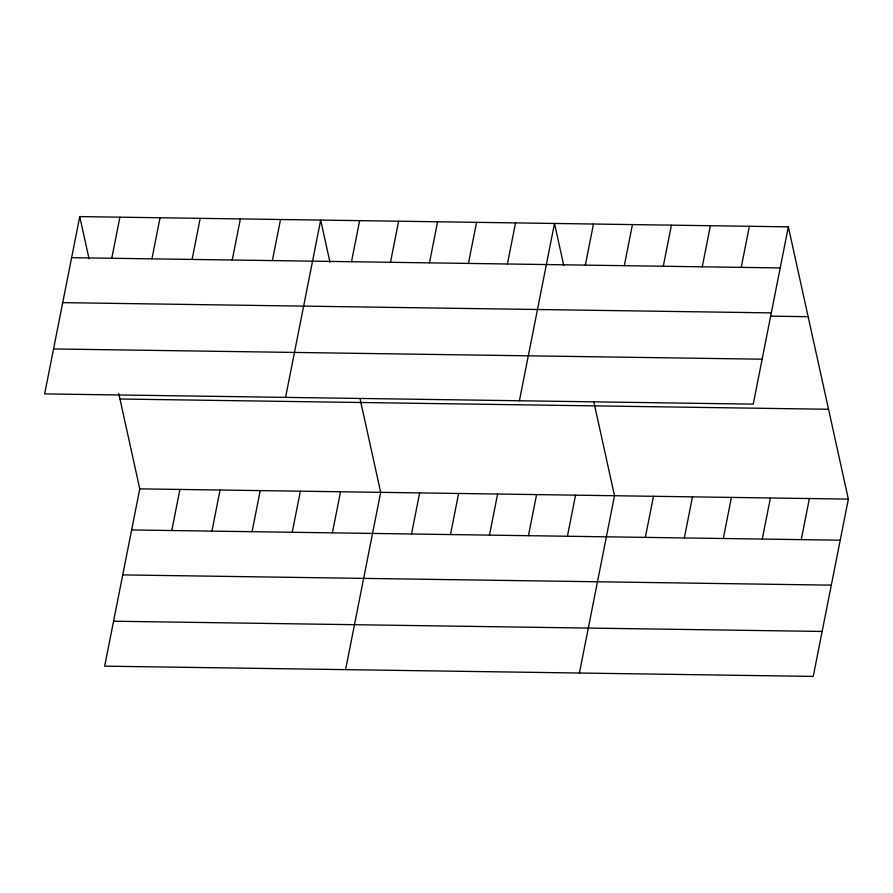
<?xml version="1.0" encoding="UTF-8"?>
<svg xmlns="http://www.w3.org/2000/svg" width="893" height="893" viewBox="0 0 893 893"><rect width="100%" height="100%" fill="white"/><g stroke="black" fill="none" stroke-linecap="round" stroke-linejoin="round"><path stroke-width="1.34" d="M79.756 216.597L44.65 393.891L753.234 404.138L788.34 226.844L79.756 216.597L89.054 258.803M111.77 258.267L119.908 217.178M151.922 258.847L160.059 217.758M118.78 393.646L139.766 488.862L104.66 666.156L813.244 676.403L848.35 499.109L788.34 226.844M192.084 259.439L200.211 218.338M171.78 530.531L179.917 489.442M232.236 260.019L240.373 218.919M211.931 531.112L220.069 490.023M272.387 260.6L280.525 219.499M252.083 531.692L260.22 490.603M285.57 397.385L320.676 220.08L329.975 262.285M292.234 532.273L300.372 491.183M351.507 261.738L359.645 220.649M332.397 532.853L340.534 491.764M390.487 262.296L398.624 221.207M345.58 669.638L380.686 492.344L359.991 398.468M429.455 262.866L437.592 221.765M411.517 534.003L419.654 492.903M468.423 263.424L476.561 222.335M450.485 534.561L458.622 493.472M507.403 263.993L515.54 222.893M489.464 535.13L497.602 494.03M519.402 400.756L554.508 223.462L563.807 265.656M528.433 535.688L536.57 494.599M585.339 265.121L593.477 224.02M567.412 536.258L575.55 495.157M624.319 265.679L632.456 224.589M579.412 673.021L614.518 495.727L593.823 401.85M663.287 266.248L671.424 225.148M645.349 537.385L653.486 496.285M702.266 266.806L710.393 225.717M684.328 537.943L692.466 496.854M741.235 267.375L749.372 226.275M723.297 538.512L731.434 497.412M762.265 539.071L770.402 497.981M801.244 539.64L809.382 498.54M71.619 257.686L780.203 267.933M62.722 302.638L771.306 312.885M770.57 316.144L808.143 316.691M53.547 348.951L762.131 359.198M119.963 399.015L828.548 409.262M139.766 488.862L848.35 499.109M131.628 529.951L840.213 540.198M122.732 574.902L831.316 585.149M113.556 621.215L822.14 631.451"/></g></svg>
